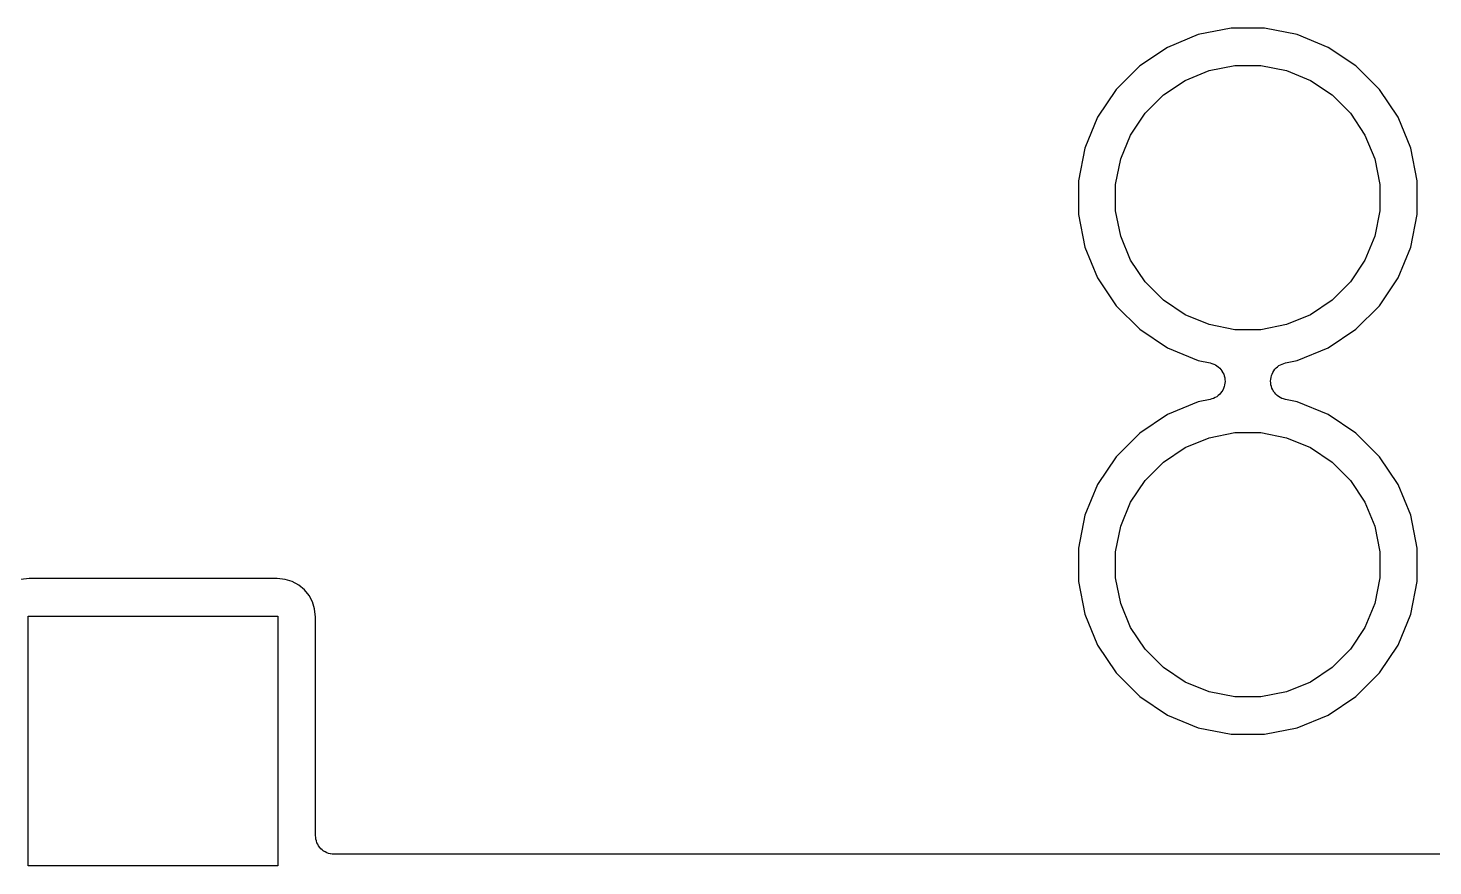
# Model space of a CAD drawing. Extents: x 150.4 to 195, y -135.4 to -96.2.
# Drawn here: x 163.45 to 173.02, y -135.15 to -129.45 of the extents above; entities that cross this region are included whole.
import ezdxf

# ---------------------------------------------------------------- set-up
doc = ezdxf.new("R2010")
doc.units = 0
doc.header["$MEASUREMENT"] = 0
doc.layers.add('BLACK', color=7, linetype='CONTINUOUS')

msp = doc.modelspace()

# ---------------------------------------------------------------- linework, layer by layer
at = {"layer": 'BLACK', "linetype": 'CONTINUOUS'}
for p, q in [((171.418, -129.49), (171.208, -129.577)), ((171.641, -129.446), (171.418, -129.49)), ((171.869, -129.446), (171.641, -129.446)), ((172.092, -129.49), (171.869, -129.446)), ((172.302, -129.577), (172.092, -129.49)), ((171.208, -129.577), (171.019, -129.704)), ((172.491, -129.704), (172.302, -129.577)), ((171.019, -129.704), (170.859, -129.864)), ((171.492, -129.735), (171.666, -129.7)), ((171.666, -129.7), (171.844, -129.7)), ((171.844, -129.7), (172.018, -129.735)), ((172.651, -129.864), (172.491, -129.704)), ((171.181, -129.901), (171.329, -129.802)), ((171.329, -129.802), (171.492, -129.735)), ((172.018, -129.735), (172.181, -129.802)), ((172.181, -129.802), (172.329, -129.901)), ((170.859, -129.864), (170.732, -130.053)), ((171.056, -130.026), (171.181, -129.901)), ((172.329, -129.901), (172.454, -130.026)), ((172.778, -130.053), (172.651, -129.864)), ((170.732, -130.053), (170.645, -130.263)), ((170.957, -130.174), (171.056, -130.026)), ((172.454, -130.026), (172.553, -130.174)), ((172.865, -130.263), (172.778, -130.053)), ((170.89, -130.337), (170.957, -130.174)), ((172.553, -130.174), (172.62, -130.337)), ((170.645, -130.263), (170.601, -130.486)), ((172.909, -130.486), (172.865, -130.263)), ((170.855, -130.511), (170.89, -130.337)), ((172.62, -130.337), (172.655, -130.511)), ((170.601, -130.486), (170.601, -130.714)), ((172.909, -130.714), (172.909, -130.486)), ((170.855, -130.689), (170.855, -130.511)), ((172.655, -130.511), (172.655, -130.689)), ((170.601, -130.714), (170.645, -130.937)), ((170.89, -130.863), (170.855, -130.689)), ((172.655, -130.689), (172.62, -130.863)), ((172.865, -130.937), (172.909, -130.714)), ((170.957, -131.026), (170.89, -130.863)), ((172.62, -130.863), (172.553, -131.026)), ((170.645, -130.937), (170.732, -131.147)), ((172.778, -131.147), (172.865, -130.937)), ((171.056, -131.174), (170.957, -131.026)), ((172.553, -131.026), (172.454, -131.174)), ((170.732, -131.147), (170.859, -131.336)), ((172.651, -131.336), (172.778, -131.147)), ((171.181, -131.299), (171.056, -131.174)), ((172.454, -131.174), (172.329, -131.299)), ((170.859, -131.336), (171.019, -131.496)), ((171.329, -131.398), (171.181, -131.299)), ((172.329, -131.299), (172.181, -131.398)), ((172.491, -131.496), (172.651, -131.336)), ((171.492, -131.465), (171.329, -131.398)), ((172.181, -131.398), (172.018, -131.465)), ((171.019, -131.496), (171.208, -131.623)), ((171.666, -131.5), (171.492, -131.465)), ((171.844, -131.5), (171.666, -131.5)), ((172.018, -131.465), (171.844, -131.5)), ((172.302, -131.623), (172.491, -131.496)), ((171.208, -131.623), (171.418, -131.71)), ((172.092, -131.71), (172.302, -131.623)), ((171.418, -131.71), (171.498, -131.725)), ((171.498, -131.725), (171.499, -131.726)), ((171.499, -131.726), (171.499, -131.726)), ((171.499, -131.726), (171.499, -131.726)), ((171.499, -131.726), (171.499, -131.726)), ((171.499, -131.726), (171.511, -131.73)), ((171.511, -131.73), (171.523, -131.733)), ((171.523, -131.733), (171.523, -131.733)), ((171.523, -131.733), (171.523, -131.733)), ((171.523, -131.733), (171.534, -131.739)), ((171.978, -131.738), (171.989, -131.733)), ((171.989, -131.733), (172, -131.729)), ((171.989, -131.733), (171.989, -131.733)), ((171.989, -131.733), (171.989, -131.733)), ((172, -131.729), (172.012, -131.725)), ((172.012, -131.725), (172.092, -131.71)), ((171.534, -131.739), (171.545, -131.745)), ((171.545, -131.745), (171.545, -131.745)), ((171.545, -131.745), (171.545, -131.745)), ((171.545, -131.745), (171.554, -131.753)), ((171.554, -131.753), (171.564, -131.761)), ((171.564, -131.761), (171.564, -131.761)), ((171.564, -131.761), (171.564, -131.761)), ((171.564, -131.761), (171.571, -131.771)), ((171.571, -131.771), (171.579, -131.78)), ((171.579, -131.78), (171.579, -131.78)), ((171.579, -131.78), (171.579, -131.781)), ((171.579, -131.781), (171.585, -131.792)), ((171.585, -131.792), (171.591, -131.802)), ((171.591, -131.802), (171.591, -131.802)), ((171.591, -131.802), (171.591, -131.803)), ((171.591, -131.803), (171.594, -131.814)), ((171.594, -131.814), (171.598, -131.826)), ((171.598, -131.826), (171.598, -131.826)), ((171.598, -131.826), (171.598, -131.826)), ((171.598, -131.826), (171.599, -131.838)), ((171.911, -131.837), (171.913, -131.825)), ((171.913, -131.824), (171.916, -131.812)), ((171.913, -131.825), (171.913, -131.824)), ((171.913, -131.824), (171.913, -131.824)), ((171.916, -131.812), (171.92, -131.801)), ((171.92, -131.801), (171.926, -131.79)), ((171.92, -131.801), (171.92, -131.801)), ((171.92, -131.801), (171.92, -131.801)), ((171.926, -131.79), (171.932, -131.779)), ((171.932, -131.779), (171.94, -131.769)), ((171.932, -131.779), (171.932, -131.779)), ((171.932, -131.779), (171.932, -131.779)), ((171.94, -131.769), (171.947, -131.76)), ((171.947, -131.76), (171.948, -131.76)), ((171.948, -131.76), (171.957, -131.752)), ((171.948, -131.76), (171.948, -131.76)), ((171.957, -131.752), (171.967, -131.744)), ((171.967, -131.744), (171.978, -131.738)), ((171.967, -131.744), (171.967, -131.744)), ((171.967, -131.744), (171.967, -131.744)), ((171.578, -131.921), (171.57, -131.931)), ((171.584, -131.91), (171.578, -131.921)), ((171.578, -131.921), (171.578, -131.921)), ((171.578, -131.921), (171.578, -131.921)), ((171.59, -131.899), (171.584, -131.91)), ((171.594, -131.887), (171.59, -131.899)), ((171.59, -131.899), (171.59, -131.899)), ((171.59, -131.899), (171.59, -131.899)), ((171.597, -131.876), (171.594, -131.887)), ((171.599, -131.863), (171.597, -131.875)), ((171.597, -131.875), (171.597, -131.876)), ((171.597, -131.876), (171.597, -131.876)), ((171.599, -131.838), (171.6, -131.851)), ((171.6, -131.851), (171.599, -131.863)), ((171.6, -131.851), (171.6, -131.851)), ((171.6, -131.851), (171.6, -131.851)), ((171.91, -131.849), (171.911, -131.837)), ((171.911, -131.862), (171.91, -131.849)), ((171.91, -131.849), (171.91, -131.849)), ((171.91, -131.849), (171.91, -131.849)), ((171.912, -131.874), (171.911, -131.862)), ((171.916, -131.885), (171.912, -131.874)), ((171.912, -131.874), (171.912, -131.874)), ((171.912, -131.874), (171.912, -131.874)), ((171.919, -131.897), (171.916, -131.885)), ((171.919, -131.898), (171.919, -131.897)), ((171.925, -131.908), (171.919, -131.898)), ((171.919, -131.898), (171.919, -131.898)), ((171.931, -131.919), (171.925, -131.908)), ((171.931, -131.92), (171.931, -131.919)), ((171.938, -131.929), (171.931, -131.92)), ((171.931, -131.92), (171.931, -131.92)), ((171.418, -131.99), (171.208, -132.077)), ((171.498, -131.975), (171.418, -131.99)), ((171.51, -131.971), (171.498, -131.975)), ((171.521, -131.967), (171.51, -131.971)), ((171.532, -131.962), (171.521, -131.967)), ((171.521, -131.967), (171.521, -131.967)), ((171.521, -131.967), (171.521, -131.967)), ((171.543, -131.956), (171.532, -131.962)), ((171.553, -131.948), (171.543, -131.956)), ((171.543, -131.956), (171.543, -131.956)), ((171.543, -131.956), (171.543, -131.956)), ((171.562, -131.94), (171.553, -131.948)), ((171.563, -131.94), (171.562, -131.94)), ((171.562, -131.94), (171.562, -131.94)), ((171.57, -131.931), (171.563, -131.94)), ((171.946, -131.939), (171.938, -131.929)), ((171.956, -131.947), (171.946, -131.939)), ((171.946, -131.939), (171.946, -131.939)), ((171.946, -131.939), (171.946, -131.939)), ((171.965, -131.955), (171.956, -131.947)), ((171.976, -131.961), (171.965, -131.955)), ((171.965, -131.955), (171.965, -131.955)), ((171.965, -131.955), (171.965, -131.955)), ((171.987, -131.967), (171.976, -131.961)), ((171.998, -131.97), (171.987, -131.967)), ((171.987, -131.967), (171.987, -131.967)), ((171.987, -131.967), (171.987, -131.967)), ((172.011, -131.974), (171.998, -131.97)), ((172.012, -131.975), (172.011, -131.974)), ((172.011, -131.974), (172.011, -131.974)), ((172.011, -131.974), (172.011, -131.974)), ((172.011, -131.974), (172.011, -131.974)), ((172.092, -131.99), (172.012, -131.975)), ((172.302, -132.077), (172.092, -131.99)), ((171.208, -132.077), (171.019, -132.204)), ((172.491, -132.204), (172.302, -132.077)), ((171.019, -132.204), (170.859, -132.364)), ((171.492, -132.235), (171.666, -132.2)), ((171.666, -132.2), (171.844, -132.2)), ((171.844, -132.2), (172.018, -132.235)), ((172.651, -132.364), (172.491, -132.204)), ((171.181, -132.401), (171.329, -132.302)), ((171.329, -132.302), (171.492, -132.235)), ((172.018, -132.235), (172.181, -132.302)), ((172.181, -132.302), (172.329, -132.401)), ((170.859, -132.364), (170.732, -132.553)), ((171.056, -132.526), (171.181, -132.401)), ((172.329, -132.401), (172.454, -132.526)), ((172.778, -132.553), (172.651, -132.364)), ((170.732, -132.553), (170.645, -132.763)), ((170.957, -132.674), (171.056, -132.526)), ((172.454, -132.526), (172.553, -132.674)), ((172.865, -132.763), (172.778, -132.553)), ((170.89, -132.837), (170.957, -132.674)), ((172.553, -132.674), (172.62, -132.837)), ((170.645, -132.763), (170.601, -132.986)), ((172.909, -132.986), (172.865, -132.763)), ((170.855, -133.011), (170.89, -132.837)), ((172.62, -132.837), (172.655, -133.011)), ((170.601, -132.986), (170.601, -133.214)), ((170.855, -133.189), (170.855, -133.011)), ((172.655, -133.011), (172.655, -133.189)), ((172.909, -133.214), (172.909, -132.986)), ((163.456, -133.194), (163.4, -133.2)), ((165.144, -133.194), (163.456, -133.194)), ((165.2, -133.2), (165.144, -133.194)), ((165.248, -133.214), (165.2, -133.2)), ((165.292, -133.238), (165.248, -133.214)), ((165.33, -133.27), (165.292, -133.238)), ((170.601, -133.214), (170.645, -133.437)), ((170.89, -133.363), (170.855, -133.189)), ((172.655, -133.189), (172.62, -133.363)), ((172.865, -133.437), (172.909, -133.214)), ((165.362, -133.308), (165.33, -133.27)), ((165.386, -133.352), (165.362, -133.308)), ((165.4, -133.4), (165.386, -133.352)), ((170.957, -133.526), (170.89, -133.363)), ((172.62, -133.363), (172.553, -133.526)), ((163.45, -135.15), (163.45, -133.45)), ((163.45, -133.45), (165.15, -133.45)), ((165.15, -133.45), (165.15, -135.15)), ((165.406, -133.456), (165.4, -133.4)), ((165.406, -134.944), (165.406, -133.456)), ((170.645, -133.437), (170.732, -133.647)), ((172.778, -133.647), (172.865, -133.437)), ((171.056, -133.674), (170.957, -133.526)), ((172.553, -133.526), (172.454, -133.674)), ((170.732, -133.647), (170.859, -133.836)), ((172.651, -133.836), (172.778, -133.647)), ((171.181, -133.799), (171.056, -133.674)), ((172.454, -133.674), (172.329, -133.799)), ((170.859, -133.836), (171.019, -133.996)), ((171.329, -133.898), (171.181, -133.799)), ((172.329, -133.799), (172.181, -133.898)), ((172.491, -133.996), (172.651, -133.836)), ((171.492, -133.965), (171.329, -133.898)), ((172.181, -133.898), (172.018, -133.965)), ((171.019, -133.996), (171.208, -134.123)), ((171.666, -134), (171.492, -133.965)), ((171.844, -134), (171.666, -134)), ((172.018, -133.965), (171.844, -134)), ((172.302, -134.123), (172.491, -133.996)), ((171.208, -134.123), (171.418, -134.21)), ((172.092, -134.21), (172.302, -134.123)), ((171.418, -134.21), (171.641, -134.254)), ((171.869, -134.254), (172.092, -134.21)), ((171.641, -134.254), (171.869, -134.254)), ((165.407, -134.956), (165.406, -134.944)), ((165.408, -134.968), (165.407, -134.956)), ((165.408, -134.969), (165.408, -134.968)), ((165.408, -134.968), (165.408, -134.968)), ((165.412, -134.98), (165.408, -134.969)), ((165.415, -134.992), (165.412, -134.98)), ((165.421, -135.003), (165.415, -134.992)), ((165.415, -134.992), (165.415, -134.992)), ((165.415, -134.992), (165.415, -134.992)), ((165.427, -135.014), (165.421, -135.003)), ((165.435, -135.024), (165.427, -135.014)), ((165.427, -135.014), (165.427, -135.014)), ((165.427, -135.014), (165.427, -135.014)), ((165.442, -135.033), (165.435, -135.024)), ((165.443, -135.033), (165.442, -135.033)), ((165.442, -135.033), (165.442, -135.033)), ((165.452, -135.041), (165.443, -135.033)), ((165.461, -135.049), (165.452, -135.041)), ((165.462, -135.049), (165.461, -135.049)), ((165.461, -135.049), (165.461, -135.049)), ((165.472, -135.055), (165.462, -135.049)), ((165.483, -135.061), (165.472, -135.055)), ((165.484, -135.061), (165.483, -135.061)), ((165.483, -135.061), (165.483, -135.061)), ((165.495, -135.065), (165.484, -135.061)), ((165.506, -135.068), (165.495, -135.065)), ((165.507, -135.068), (165.506, -135.068)), ((165.519, -135.07), (165.507, -135.068)), ((165.507, -135.068), (165.507, -135.068)), ((165.531, -135.071), (165.519, -135.07)), ((165.532, -135.071), (165.531, -135.071)), ((165.533, -135.071), (165.532, -135.071)), ((165.532, -135.071), (165.532, -135.071)), ((165.532, -135.071), (165.532, -135.071)), ((188.691, -135.071), (165.533, -135.071)), ((165.15, -135.15), (163.45, -135.15))]:
    msp.add_line(p, q, dxfattribs=at)

doc.saveas('drawing.dxf')
